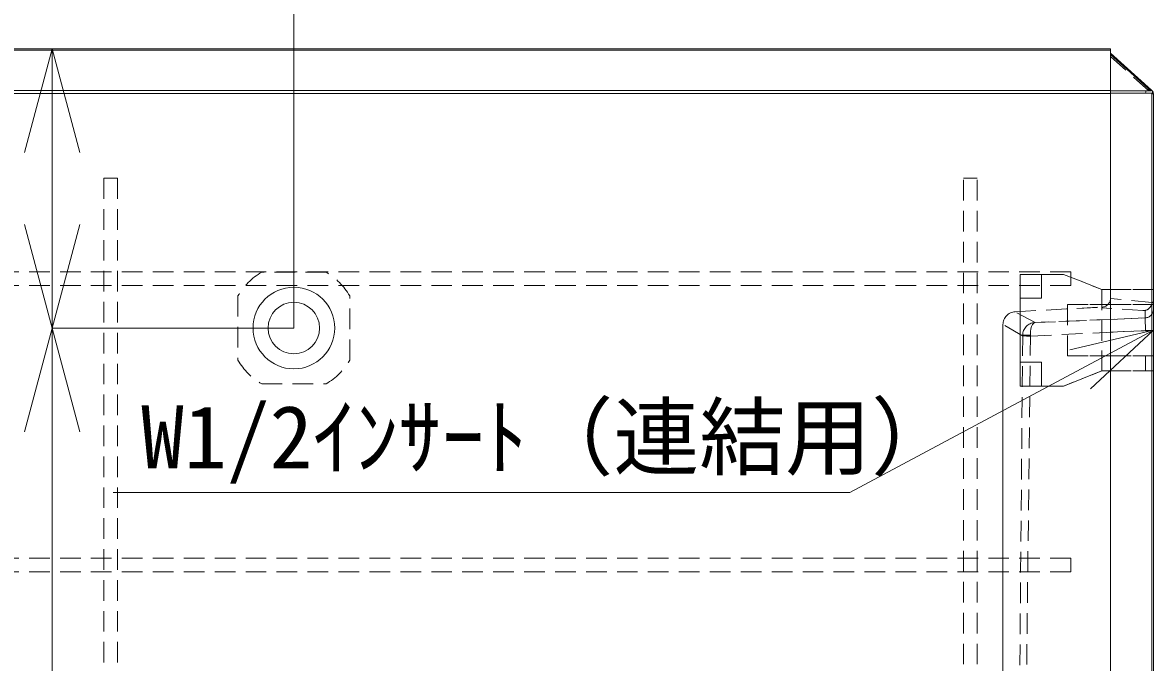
# Model space of a CAD drawing. Units: millimetres, scale not verified. Extents: x 494 to 2142, y -1316 to -164.
# Drawn here: x 1304.2 to 1567.3, y -549.4 to -400.4 of the extents above; entities that cross this region are included whole.
import ezdxf
from ezdxf.enums import TextEntityAlignment as Align

# ---------------------------------------------------------------- set-up
doc = ezdxf.new("R2010")
doc.units = ezdxf.units.MM
doc.header["$LTSCALE"] = 4
doc.linetypes.add('DASHED1', pattern=[1.8, 1.2, -0.6])
doc.layers.add('0-0', color=7, linetype='DASHED1', lineweight=9)
doc.styles.add('ＭＳ ゴシック', font='')
doc.styles.get('ＭＳ ゴシック').set_extended_font_data('MS Gothic')

msp = doc.modelspace()

# ---------------------------------------------------------------- linework, layer by layer
at = {"layer": '0-0', "linetype": 'Continuous'}
for p, q in [((1367.297, -311.527), (1367.297, -471.528)), ((677.297, -406.528), (1557.297, -406.528)), ((1557.297, -406.821), (677.297, -406.821)), ((1311.058, -406.528), (1304.588, -430.676)), ((1311.058, -406.528), (1311.058, -471.528)), ((1311.058, -406.528), (1317.529, -430.676)), ((1311.058, -406.528), (1335.909, -406.528)), ((1557.297, -406.528), (1557.297, -406.821)), ((1557.297, -416.235), (1557.297, -406.821)), ((1557.297, -407.528), (1566.839, -416.116)), ((1566.707, -416.263), (1557.297, -407.794)), ((677.297, -416.235), (1557.297, -416.235)), ((1557.297, -416.943), (677.297, -416.943)), ((1557.297, -416.235), (1557.297, -416.943)), ((1557.297, -416.263), (1566.707, -416.263)), ((1566.839, -416.859), (1557.297, -416.859)), ((1557.297, -580.278), (1557.297, -416.943)), ((1566.839, -416.116), (1566.707, -416.263)), ((1566.966, -416.23), (1566.839, -416.116)), ((1566.839, -416.859), (1566.966, -416.974)), ((1566.966, -573.508), (1566.966, -416.974)), ((1567.297, -416.974), (1566.966, -416.974)), ((1567.297, -416.974), (1567.297, -573.508)), ((1311.058, -471.528), (1304.588, -447.38)), ((1311.058, -471.528), (1317.529, -447.38)), ((1311.058, -471.528), (1304.588, -495.676)), ((1311.058, -471.528), (1311.058, -706.528)), ((1311.058, -471.528), (1317.529, -495.676)), ((1311.058, -471.528), (1367.297, -471.528)), ((1567.297, -472.028), (1547.82, -476.573))]:
    msp.add_line(p, q, dxfattribs=at)
at = {"layer": '0-0'}
for p, q in [((1557.297, -408.272), (1566.839, -416.859)), ((1323.096, -436.632), (1323.096, -686.632)), ((1323.096, -436.632), (1326.296, -436.632)), ((1326.296, -436.632), (1326.296, -686.632)), ((1523.096, -686.632), (1523.096, -436.632)), ((1523.096, -436.632), (1526.296, -436.632)), ((1526.296, -686.632), (1526.296, -436.632)), ((1548.096, -458.432), (698.096, -458.432)), ((1374.78, -458.528), (1359.814, -458.528)), ((1374.78, -458.528), (1359.814, -458.528)), ((1536.297, -459.028), (1541.297, -459.028)), ((1536.297, -459.028), (1536.297, -464.545)), ((1536.297, -459.028), (1541.297, -459.028)), ((1536.297, -459.028), (1536.297, -464.545)), ((1536.297, -464.545), (1536.297, -459.028)), ((1541.297, -459.028), (1536.297, -459.028)), ((1536.297, -464.545), (1536.297, -459.028)), ((1541.297, -459.028), (1546.242, -459.028)), ((1541.297, -459.028), (1546.006, -459.028)), ((1541.297, -459.028), (1541.297, -464.545)), ((1541.297, -459.028), (1541.297, -464.545)), ((1541.297, -464.545), (1541.297, -459.028)), ((1546.388, -459.028), (1541.297, -459.028)), ((1546.006, -459.028), (1546.131, -459.028)), ((1546.131, -459.028), (1546.388, -459.028)), ((1546.242, -459.028), (1546.36, -459.028)), ((1546.36, -459.028), (1546.388, -459.028)), ((1555.297, -462.528), (1546.388, -459.028)), ((1555.297, -462.528), (1546.388, -459.028)), ((1548.096, -458.432), (1548.096, -461.632)), ((1548.096, -461.632), (698.096, -461.632)), ((1555.297, -462.528), (1557.297, -462.528)), ((1555.297, -462.528), (1557.297, -462.528)), ((1555.297, -481.528), (1555.297, -462.528)), ((1555.297, -481.528), (1555.297, -462.528)), ((1557.297, -462.528), (1567.297, -462.528)), ((1557.297, -462.528), (1567.297, -462.528)), ((1354.297, -464.045), (1354.297, -479.012)), ((1354.297, -464.045), (1354.297, -479.012)), ((1380.297, -479.012), (1380.297, -464.045)), ((1380.297, -479.012), (1380.297, -464.045)), ((1541.297, -464.545), (1536.297, -464.545)), ((1536.297, -464.545), (1536.297, -479.512)), ((1541.297, -464.545), (1536.297, -464.545)), ((1536.297, -464.545), (1541.297, -464.545)), ((1536.297, -464.545), (1541.297, -464.545)), ((1566.966, -465.546), (1557.297, -464.649)), ((1567.297, -465.466), (1566.966, -465.466)), ((1567.297, -465.466), (1566.966, -465.466)), ((1567.297, -465.466), (1566.966, -465.466)), ((1535.122, -467.727), (1555.403, -466.646)), ((1535.137, -467.726), (1555.403, -466.646)), ((1535.137, -467.726), (1555.403, -466.646)), ((1539.752, -470.252), (1535.137, -467.726)), ((1557.297, -466.028), (1547.297, -466.028)), ((1547.297, -466.028), (1547.297, -472.028)), ((1547.297, -466.028), (1557.297, -466.028)), ((1547.297, -466.028), (1547.297, -472.028)), ((1555.402, -466.859), (1555.403, -466.646)), ((1555.403, -466.646), (1555.402, -466.859)), ((1555.403, -466.646), (1555.402, -466.859)), ((1564.838, -467.466), (1555.402, -466.859)), ((1555.402, -466.859), (1557.297, -466.981)), ((1555.402, -466.859), (1557.297, -466.981)), ((1567.297, -466.028), (1557.297, -466.028)), ((1557.297, -466.028), (1567.297, -466.028)), ((1565.401, -469.156), (1565.401, -467.502)), ((1536.879, -473.321), (1532.297, -470.722)), ((1532.297, -470.722), (1532.297, -579.528)), ((1538.91, -471.169), (1539.136, -470.714)), ((1539.136, -470.714), (1539.484, -470.38)), ((1539.484, -470.38), (1539.752, -470.252)), ((1539.752, -470.252), (1557.297, -469.502)), ((1539.752, -470.252), (1539.753, -470.252)), ((1539.752, -470.252), (1539.752, -470.252)), ((1539.753, -470.252), (1539.754, -470.251)), ((1539.753, -470.252), (1539.753, -470.252)), ((1539.754, -470.252), (1557.297, -469.502)), ((1539.754, -470.251), (1539.755, -470.251)), ((1539.755, -470.251), (1539.756, -470.251)), ((1539.755, -470.251), (1539.755, -470.251)), ((1557.297, -469.502), (1565.401, -469.156)), ((1565.401, -469.156), (1557.297, -469.502)), ((1565.446, -472.14), (1565.401, -469.156)), ((1536.882, -473.224), (1536.169, -555.94)), ((1536.879, -473.321), (1536.88, -473.277)), ((1536.879, -473.321), (1536.88, -473.277)), ((1536.879, -473.321), (1536.88, -473.277)), ((1538.689, -473.116), (1537.776, -554.043)), ((1538.691, -473.388), (1538.695, -472.997)), ((1538.691, -473.388), (1538.691, -473.403)), ((1538.691, -473.403), (1538.691, -473.388)), ((1538.691, -473.403), (1538.691, -473.388)), ((1538.695, -472.997), (1538.715, -472.337)), ((1565.16, -472.143), (1538.703, -473.387)), ((1538.715, -472.337), (1538.778, -471.719)), ((1538.778, -471.719), (1538.91, -471.169)), ((1547.297, -478.028), (1547.297, -472.028)), ((1547.297, -478.028), (1547.297, -472.028)), ((1557.297, -472.512), (1565.446, -472.129)), ((1557.297, -472.512), (1565.446, -472.129)), ((1557.297, -478.028), (1547.297, -478.028)), ((1567.297, -478.028), (1557.297, -478.028)), ((1565.463, -478.028), (1565.473, -481.528)), ((1565.463, -478.028), (1565.473, -481.528)), ((1536.297, -479.512), (1536.297, -485.028)), ((1536.297, -479.512), (1536.297, -485.028)), ((1536.297, -479.512), (1541.297, -479.512)), ((1536.297, -485.028), (1536.297, -479.512)), ((1536.297, -485.028), (1536.297, -479.512)), ((1541.297, -479.512), (1541.297, -485.028)), ((1555.297, -481.528), (1546.388, -485.028)), ((1555.297, -481.528), (1546.388, -485.028)), ((1546.388, -485.028), (1555.297, -481.528)), ((1546.388, -485.028), (1555.297, -481.528)), ((1557.297, -481.528), (1555.297, -481.528)), ((1557.297, -481.528), (1555.297, -481.528)), ((1567.297, -481.528), (1557.297, -481.528)), ((1567.297, -481.528), (1557.297, -481.528)), ((1359.814, -484.528), (1374.78, -484.528)), ((1359.814, -484.528), (1374.78, -484.528)), ((1541.297, -485.028), (1536.297, -485.028)), ((1536.297, -485.028), (1541.297, -485.028)), ((1536.297, -485.028), (1541.297, -485.028)), ((1546.32, -485.028), (1541.297, -485.028)), ((1546.388, -485.028), (1541.297, -485.028)), ((1546.388, -485.028), (1546.32, -485.028)), ((1548.096, -525.098), (698.096, -525.098)), ((1548.096, -525.098), (1548.096, -528.298)), ((1548.096, -528.298), (698.096, -528.298))]:
    msp.add_line(p, q, dxfattribs=at)
for points in [[(1541.297, -464.545), (1541.297, -459.028), (1536.297, -459.028)], [(1546.388, -459.028), (1546.32, -459.028), (1541.297, -459.028)], [(1546.388, -459.028), (1555.297, -462.528), (1555.297, -481.528)], [(1546.388, -459.028), (1555.297, -462.528), (1555.297, -481.528)], [(1567.297, -462.528), (1557.297, -462.528), (1555.297, -462.528)], [(1567.297, -462.528), (1557.297, -462.528), (1555.297, -462.528)], [(1536.297, -464.545), (1536.297, -479.512), (1541.297, -479.512)], [(1541.297, -485.028), (1541.297, -479.512), (1536.297, -479.512), (1536.297, -464.545)], [(1541.297, -485.028), (1541.297, -479.512), (1536.297, -479.512), (1536.297, -464.545)], [(1567.297, -466.028), (1557.297, -466.028), (1547.297, -466.028)], [(1532.297, -603.528), (1532.297, -602.528), (1532.297, -599.278), (1532.297, -598.278), (1532.297, -597.778), (1532.297, -596.778), (1532.297, -586.278), (1532.297, -585.278), (1532.297, -584.778), (1532.297, -583.778), (1532.297, -580.528), (1532.297, -579.528), (1532.297, -470.672)], [(1565.401, -469.156), (1557.297, -469.502), (1539.509, -470.263)], [(1547.297, -478.028), (1557.297, -478.028), (1567.297, -478.028)], [(1541.297, -479.512), (1541.297, -485.028), (1536.297, -485.028)], [(1555.297, -481.528), (1557.297, -481.528), (1567.297, -481.528)], [(1555.297, -481.528), (1557.297, -481.528), (1567.297, -481.528)], [(1541.297, -485.028), (1546.006, -485.028), (1546.131, -485.028), (1546.388, -485.028)], [(1541.297, -485.028), (1546.242, -485.028), (1546.36, -485.028), (1546.388, -485.028)]]:
    msp.add_lwpolyline(points, dxfattribs=at)
at = {"layer": '0-0', "linetype": 'Continuous'}
msp.add_lwpolyline([(1325.255, -509.787), (1496.683, -509.787), (1567.297, -472.028), (1552.702, -485.703)], dxfattribs=at)
for radius in [9.5, 9.5, 6]:
    msp.add_circle((1367.297, -471.528), radius, dxfattribs=at)
msp.add_arc((1566.297, -416.974), 1, 0, 48.01279, dxfattribs=at)
at = {"layer": '0-0'}
for centre, radius, start, end in [((1367.297, -471.528), 15, 119.92643, 150.07357), ((1367.297, -471.528), 15, 119.92643, 150.07357), ((1367.297, -471.528), 15, 29.92643, 60.07357), ((1367.297, -471.528), 15, 29.92643, 60.07357), ((1555.297, -464.649), 2, 270, 0), ((1555.297, -464.649), 2, 270, 0), ((1564.966, -465.47), 2, 266.32091, 0), ((1535.297, -470.722), 3, 93.05196, 180), ((1535.297, -470.722), 3, 93.05196, 180), ((1539.88, -473.25), 3, 92.44813, 179.5088), ((1539.882, -473.249), 3, 92.44813, 179.50609), ((1367.297, -471.528), 15, 209.92643, 240.07357), ((1367.297, -471.528), 15, 209.92643, 240.07357), ((1367.297, -471.528), 15, 299.92643, 330.07357), ((1367.297, -471.528), 15, 299.92643, 330.07357)]:
    msp.add_arc(centre, radius, start, end, dxfattribs=at)
at = {"layer": '0-0', "linetype": 'Continuous'}
for centre, major_axis, ratio, start_param, end_param in [((1566.17, -416.859), (0, 1), 0.668965, 0.9316008, 1.5707963), ((1566.17, -416.859), (0.669, 0.743), 0.556022, 6.2831853, 7.3899983), ((1566.297, -416.974), (-0.669, -0.743), 0.556022, 2.0347796, 3.1415927)]:
    msp.add_ellipse(centre, major_axis=major_axis, ratio=ratio, start_param=start_param, end_param=end_param, dxfattribs=at)
at = {"layer": '0-0'}
for centre, major_axis, ratio, start_param, end_param in [((1566.294, -465.545), (-0.997, 0.079), 0.071186, 2.300781, 3.1312844), ((1566.294, -465.545), (-0.997, 0.079), 0.071186, 3.1519009, 3.9824043), ((1565.297, -467.175), (2, 0), 0.991544, 4.7644898, 6.2831853), ((1565.297, -467.175), (2, 0), 0.991544, 4.7644898, 6.2831853), ((1565.297, -467.175), (2, 0), 0.991544, 0.5836036, 0.6426612), ((1538.838, -473.321), (-2, 0.017), 0.041519, 4.7856297, 6.0799429), ((1538.838, -473.321), (-2, 0.017), 0.041519, 0.2032424, 1.4975556), ((1538.838, -473.321), (-2, 0.017), 0.041519, 0.2032424, 1.4975556), ((1538.838, -473.307), (1.999, -0.048), 0.042636, 3.34654, 4.6398143), ((1538.838, -473.307), (1.999, -0.048), 0.042636, 1.643371, 2.9366453), ((1565.297, -472.134), (2, 0), 0.002614, 6.2831853, 7.7791714), ((1565.297, -472.134), (2, 0), 0.002614, 4.7871993, 6.2831853), ((1565.297, -472.134), (2, 0), 0.002614, 4.7871993, 6.2831853)]:
    msp.add_ellipse(centre, major_axis=major_axis, ratio=ratio, start_param=start_param, end_param=end_param, dxfattribs=at)

# ---------------------------------------------------------------- texts
at = {"layer": '0-0', "style": 'ＭＳ ゴシック'}
msp.add_text('W1/2ｲﾝｻｰﾄ（連結用）', height=14.66, dxfattribs=at).set_placement((1331.755, -508.612), align=Align.BOTTOM_LEFT)

doc.saveas('drawing.dxf')
